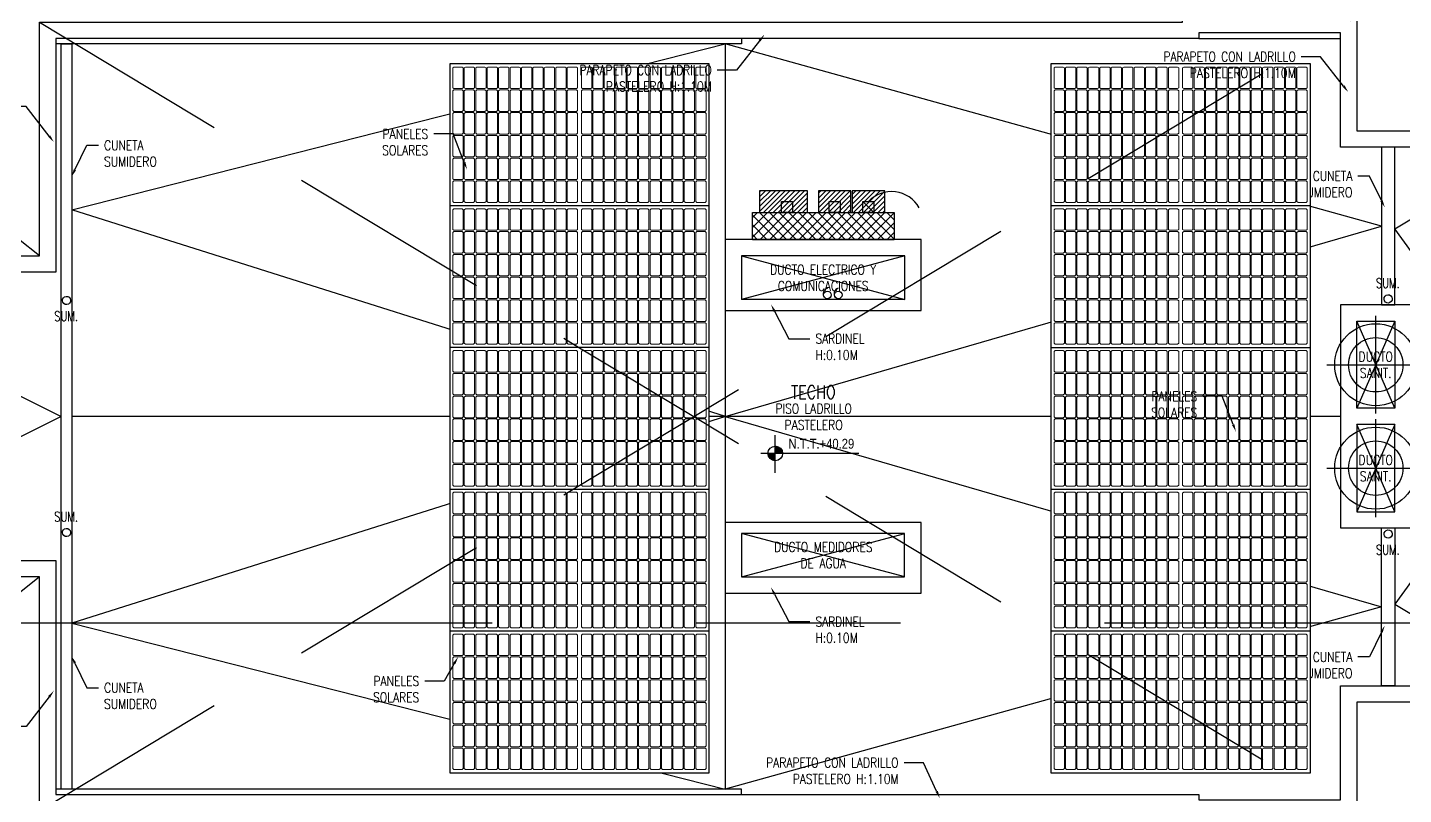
# Model space of a CAD drawing. Header units: millimetres. Extents: x -3 to 53, y -269 to 39.
# Drawn here: x 33.14 to 45.78, y -260.97 to -253.92 of the extents above; entities that cross this region are included whole.
import ezdxf
from ezdxf import colors
from ezdxf.entities.mleader import LeaderData, LeaderLine
from ezdxf.enums import TextEntityAlignment as Align
from ezdxf.math import Vec2, Vec3

# ---------------------------------------------------------------- set-up
doc = ezdxf.new("R2010")
doc.units = ezdxf.units.MM
doc.header["$LTSCALE"] = 15
doc.set_wipeout_variables(frame=1)
doc.linetypes.add('CENTER', pattern=[2, 1.25, -0.25, 0.25, -0.25])
doc.linetypes.add('HIDDEN2', pattern=[0.1875, 0.125, -0.0625])
doc.layers.get('0').update_dxf_attribs({"color": 250})
doc.layers.add('A-01', color=250, linetype='Continuous', lineweight=0)
for name, color, linetype in [('A-CORTE', 250, 'CENTER'), ('A-HATCH', 250, 'Continuous'), ('A-LINEAS', 250, 'Continuous'), ('A-MURO BAJO', 251, 'Continuous'), ('A-NIVELES-NPT', 252, 'Continuous'), ('A-PROYECCIONES', 250, 'HIDDEN2'), ('A-TEXTO-ACABADO PISO', 250, 'Continuous'), ('A-TEXTO-AMBIENTE', 252, 'Continuous'), ('A-TEXTO-INDICACIONES', 250, 'Continuous'), ('A_30_DispositivosElect', 250, 'Continuous'), ('A_30_TableroElect', 250, 'Continuous'), ('L3 Equipos y Ductos', 160, 'Continuous'), ('L5 Linea mediana segmentada', 191, 'HIDDEN2'), ('L7 Linea fina segmentada', 141, 'HIDDEN2')]:
    doc.layers.add(name, color=color, linetype=linetype)
doc.styles.add('R80', font='ARIALN.TTF', dxfattribs={"height": 2.03})
doc.styles.add('ROMANS', font='romans.shx', dxfattribs={"width": 0.8})
doc.styles.add('TXT_COTAS', font='romans.shx', dxfattribs={"width": 0.8})

# ---------------------------------------------------------------- blocks, each defined once
blk = doc.blocks.new('EEO-01')
at = {"layer": 'L3 Equipos y Ductos'}
blk.add_circle((0, 0), 0.377, dxfattribs=at)
at = {"layer": 'L5 Linea mediana segmentada'}
blk.add_circle((0, 0), 0.25, dxfattribs=at)
at = {"layer": 'L7 Linea fina segmentada'}
for points in [[(0, -0.449), (0, 0.449)], [(-0.449, 0), (0.449, 0)]]:
    blk.add_lwpolyline(points, dxfattribs=at)
blk = doc.blocks.new('A$C018647f4')
at = {"layer": 'L7 Linea fina segmentada'}
for p in [(12.225, -3.15), (12.225, -4.1)]:
    blk.add_blockref('EEO-01', p, dxfattribs=at)
blk = doc.blocks.new('*U101')
at = {"color": 8}
blk.add_ellipse((0, 0), major_axis=(0.0118, 0.036), ratio=1, start_param=5.813820330443059, end_param=12.09700563762265, dxfattribs=at)
at = {"layer": 'A-TEXTO-INDICACIONES', "color": 2, "style": 'ROMANS', "width": 0.75}
blk.add_text('SUM.', height=0.09, dxfattribs=at).set_placement((-0.113, 0.1))
blk = doc.blocks.new('*U102')
at = {"color": 8}
blk.add_ellipse((0, 0), major_axis=(0.0118, 0.036), ratio=1, start_param=5.813820330443059, end_param=12.09700563762265, dxfattribs=at)
at = {"layer": 'A-TEXTO-INDICACIONES', "color": 2, "style": 'ROMANS', "width": 0.75}
blk.add_text('SUM.', height=0.09, dxfattribs=at).set_placement((-0.113, -0.19))
blk = doc.blocks.new('A$C9eb9c900')
blk.add_wipeout([(0, 0), (0, 2.384), (1.303, 2.384), (1.303, 0)])
at = {"layer": 'A-01'}
for points in [[(0.038, 2.355), (0.219, 2.355), (0.227, 2.345), (0.227, 2.27), (0.219, 2.26), (0.038, 2.26), (0.029, 2.27), (0.029, 2.345)], [(0.428, 2.355), (0.247, 2.355), (0.239, 2.345), (0.239, 2.27), (0.247, 2.26), (0.428, 2.26), (0.437, 2.27), (0.437, 2.345)], [(0.637, 2.355), (0.457, 2.355), (0.448, 2.345), (0.448, 2.27), (0.457, 2.26), (0.637, 2.26), (0.646, 2.27), (0.646, 2.345)], [(0.666, 2.355), (0.846, 2.355), (0.855, 2.345), (0.855, 2.27), (0.846, 2.26), (0.666, 2.26), (0.657, 2.27), (0.657, 2.345)], [(0.875, 2.355), (1.056, 2.355), (1.064, 2.345), (1.064, 2.27), (1.056, 2.26), (0.875, 2.26), (0.866, 2.27), (0.866, 2.345)], [(1.265, 2.355), (1.084, 2.355), (1.076, 2.345), (1.076, 2.27), (1.084, 2.26), (1.265, 2.26), (1.274, 2.27), (1.274, 2.345)], [(0.038, 2.25), (0.219, 2.25), (0.227, 2.24), (0.227, 2.165), (0.219, 2.155), (0.038, 2.155), (0.029, 2.165), (0.029, 2.24)], [(0.428, 2.25), (0.247, 2.25), (0.239, 2.24), (0.239, 2.165), (0.247, 2.155), (0.428, 2.155), (0.437, 2.165), (0.437, 2.24)], [(0.637, 2.25), (0.457, 2.25), (0.448, 2.24), (0.448, 2.165), (0.457, 2.155), (0.637, 2.155), (0.646, 2.165), (0.646, 2.24)], [(0.666, 2.25), (0.846, 2.25), (0.855, 2.24), (0.855, 2.165), (0.846, 2.155), (0.666, 2.155), (0.657, 2.165), (0.657, 2.24)], [(0.875, 2.25), (1.056, 2.25), (1.064, 2.24), (1.064, 2.165), (1.056, 2.155), (0.875, 2.155), (0.866, 2.165), (0.866, 2.24)], [(1.265, 2.25), (1.084, 2.25), (1.076, 2.24), (1.076, 2.165), (1.084, 2.155), (1.265, 2.155), (1.274, 2.165), (1.274, 2.24)], [(0.038, 2.145), (0.219, 2.145), (0.227, 2.135), (0.227, 2.06), (0.219, 2.05), (0.038, 2.05), (0.029, 2.06), (0.029, 2.135)], [(0.038, 2.04), (0.219, 2.04), (0.227, 2.03), (0.227, 1.955), (0.219, 1.945), (0.038, 1.945), (0.029, 1.955), (0.029, 2.03)], [(0.428, 2.145), (0.247, 2.145), (0.239, 2.135), (0.239, 2.06), (0.247, 2.05), (0.428, 2.05), (0.437, 2.06), (0.437, 2.135)], [(0.428, 2.04), (0.247, 2.04), (0.239, 2.03), (0.239, 1.955), (0.247, 1.945), (0.428, 1.945), (0.437, 1.955), (0.437, 2.03)], [(0.637, 2.145), (0.457, 2.145), (0.448, 2.135), (0.448, 2.06), (0.457, 2.05), (0.637, 2.05), (0.646, 2.06), (0.646, 2.135)], [(0.637, 2.04), (0.457, 2.04), (0.448, 2.03), (0.448, 1.955), (0.457, 1.945), (0.637, 1.945), (0.646, 1.955), (0.646, 2.03)], [(0.666, 2.145), (0.846, 2.145), (0.855, 2.135), (0.855, 2.06), (0.846, 2.05), (0.666, 2.05), (0.657, 2.06), (0.657, 2.135)], [(0.666, 2.04), (0.846, 2.04), (0.855, 2.03), (0.855, 1.955), (0.846, 1.945), (0.666, 1.945), (0.657, 1.955), (0.657, 2.03)], [(0.875, 2.145), (1.056, 2.145), (1.064, 2.135), (1.064, 2.06), (1.056, 2.05), (0.875, 2.05), (0.866, 2.06), (0.866, 2.135)], [(0.875, 2.04), (1.056, 2.04), (1.064, 2.03), (1.064, 1.955), (1.056, 1.945), (0.875, 1.945), (0.866, 1.955), (0.866, 2.03)], [(1.265, 2.145), (1.084, 2.145), (1.076, 2.135), (1.076, 2.06), (1.084, 2.05), (1.265, 2.05), (1.274, 2.06), (1.274, 2.135)], [(1.265, 2.04), (1.084, 2.04), (1.076, 2.03), (1.076, 1.955), (1.084, 1.945), (1.265, 1.945), (1.274, 1.955), (1.274, 2.03)], [(0.038, 1.935), (0.219, 1.935), (0.227, 1.925), (0.227, 1.85), (0.219, 1.84), (0.038, 1.84), (0.029, 1.85), (0.029, 1.925)], [(0.428, 1.935), (0.247, 1.935), (0.239, 1.925), (0.239, 1.85), (0.247, 1.84), (0.428, 1.84), (0.437, 1.85), (0.437, 1.925)], [(0.637, 1.935), (0.457, 1.935), (0.448, 1.925), (0.448, 1.85), (0.457, 1.84), (0.637, 1.84), (0.646, 1.85), (0.646, 1.925)], [(0.666, 1.935), (0.846, 1.935), (0.855, 1.925), (0.855, 1.85), (0.846, 1.84), (0.666, 1.84), (0.657, 1.85), (0.657, 1.925)], [(0.875, 1.935), (1.056, 1.935), (1.064, 1.925), (1.064, 1.85), (1.056, 1.84), (0.875, 1.84), (0.866, 1.85), (0.866, 1.925)], [(1.265, 1.935), (1.084, 1.935), (1.076, 1.925), (1.076, 1.85), (1.084, 1.84), (1.265, 1.84), (1.274, 1.85), (1.274, 1.925)], [(0.038, 1.83), (0.219, 1.83), (0.227, 1.82), (0.227, 1.745), (0.219, 1.735), (0.038, 1.735), (0.029, 1.745), (0.029, 1.82)], [(0.428, 1.83), (0.247, 1.83), (0.239, 1.82), (0.239, 1.745), (0.247, 1.735), (0.428, 1.735), (0.437, 1.745), (0.437, 1.82)], [(0.637, 1.83), (0.457, 1.83), (0.448, 1.82), (0.448, 1.745), (0.457, 1.735), (0.637, 1.735), (0.646, 1.745), (0.646, 1.82)], [(0.666, 1.83), (0.846, 1.83), (0.855, 1.82), (0.855, 1.745), (0.846, 1.735), (0.666, 1.735), (0.657, 1.745), (0.657, 1.82)], [(0.875, 1.83), (1.056, 1.83), (1.064, 1.82), (1.064, 1.745), (1.056, 1.735), (0.875, 1.735), (0.866, 1.745), (0.866, 1.82)], [(1.265, 1.83), (1.084, 1.83), (1.076, 1.82), (1.076, 1.745), (1.084, 1.735), (1.265, 1.735), (1.274, 1.745), (1.274, 1.82)], [(0.038, 1.725), (0.219, 1.725), (0.227, 1.715), (0.227, 1.64), (0.219, 1.63), (0.038, 1.63), (0.029, 1.64), (0.029, 1.715)], [(0.428, 1.725), (0.247, 1.725), (0.239, 1.715), (0.239, 1.64), (0.247, 1.63), (0.428, 1.63), (0.437, 1.64), (0.437, 1.715)], [(0.637, 1.725), (0.457, 1.725), (0.448, 1.715), (0.448, 1.64), (0.457, 1.63), (0.637, 1.63), (0.646, 1.64), (0.646, 1.715)], [(0.666, 1.725), (0.846, 1.725), (0.855, 1.715), (0.855, 1.64), (0.846, 1.63), (0.666, 1.63), (0.657, 1.64), (0.657, 1.715)], [(0.875, 1.725), (1.056, 1.725), (1.064, 1.715), (1.064, 1.64), (1.056, 1.63), (0.875, 1.63), (0.866, 1.64), (0.866, 1.715)], [(1.265, 1.725), (1.084, 1.725), (1.076, 1.715), (1.076, 1.64), (1.084, 1.63), (1.265, 1.63), (1.274, 1.64), (1.274, 1.715)], [(0.038, 1.62), (0.219, 1.62), (0.227, 1.61), (0.227, 1.535), (0.219, 1.525), (0.038, 1.525), (0.029, 1.535), (0.029, 1.61)], [(0.428, 1.62), (0.247, 1.62), (0.239, 1.61), (0.239, 1.535), (0.247, 1.525), (0.428, 1.525), (0.437, 1.535), (0.437, 1.61)], [(0.637, 1.62), (0.457, 1.62), (0.448, 1.61), (0.448, 1.535), (0.457, 1.525), (0.637, 1.525), (0.646, 1.535), (0.646, 1.61)], [(0.666, 1.62), (0.846, 1.62), (0.855, 1.61), (0.855, 1.535), (0.846, 1.525), (0.666, 1.525), (0.657, 1.535), (0.657, 1.61)], [(0.875, 1.62), (1.056, 1.62), (1.064, 1.61), (1.064, 1.535), (1.056, 1.525), (0.875, 1.525), (0.866, 1.535), (0.866, 1.61)], [(1.265, 1.62), (1.084, 1.62), (1.076, 1.61), (1.076, 1.535), (1.084, 1.525), (1.265, 1.525), (1.274, 1.535), (1.274, 1.61)], [(0.038, 1.515), (0.219, 1.515), (0.227, 1.505), (0.227, 1.43), (0.219, 1.42), (0.038, 1.42), (0.029, 1.43), (0.029, 1.505)], [(0.038, 1.41), (0.219, 1.41), (0.227, 1.4), (0.227, 1.325), (0.219, 1.315), (0.038, 1.315), (0.029, 1.325), (0.029, 1.4)], [(0.428, 1.515), (0.247, 1.515), (0.239, 1.505), (0.239, 1.43), (0.247, 1.42), (0.428, 1.42), (0.437, 1.43), (0.437, 1.505)], [(0.428, 1.41), (0.247, 1.41), (0.239, 1.4), (0.239, 1.325), (0.247, 1.315), (0.428, 1.315), (0.437, 1.325), (0.437, 1.4)], [(0.637, 1.515), (0.457, 1.515), (0.448, 1.505), (0.448, 1.43), (0.457, 1.42), (0.637, 1.42), (0.646, 1.43), (0.646, 1.505)], [(0.637, 1.41), (0.457, 1.41), (0.448, 1.4), (0.448, 1.325), (0.457, 1.315), (0.637, 1.315), (0.646, 1.325), (0.646, 1.4)], [(0.666, 1.515), (0.846, 1.515), (0.855, 1.505), (0.855, 1.43), (0.846, 1.42), (0.666, 1.42), (0.657, 1.43), (0.657, 1.505)], [(0.666, 1.41), (0.846, 1.41), (0.855, 1.4), (0.855, 1.325), (0.846, 1.315), (0.666, 1.315), (0.657, 1.325), (0.657, 1.4)], [(0.875, 1.515), (1.056, 1.515), (1.064, 1.505), (1.064, 1.43), (1.056, 1.42), (0.875, 1.42), (0.866, 1.43), (0.866, 1.505)], [(0.875, 1.41), (1.056, 1.41), (1.064, 1.4), (1.064, 1.325), (1.056, 1.315), (0.875, 1.315), (0.866, 1.325), (0.866, 1.4)], [(1.265, 1.515), (1.084, 1.515), (1.076, 1.505), (1.076, 1.43), (1.084, 1.42), (1.265, 1.42), (1.274, 1.43), (1.274, 1.505)], [(1.265, 1.41), (1.084, 1.41), (1.076, 1.4), (1.076, 1.325), (1.084, 1.315), (1.265, 1.315), (1.274, 1.325), (1.274, 1.4)], [(0.038, 1.305), (0.219, 1.305), (0.227, 1.295), (0.227, 1.22), (0.219, 1.21), (0.038, 1.21), (0.029, 1.22), (0.029, 1.295)], [(0.428, 1.305), (0.247, 1.305), (0.239, 1.295), (0.239, 1.22), (0.247, 1.21), (0.428, 1.21), (0.437, 1.22), (0.437, 1.295)], [(0.637, 1.305), (0.457, 1.305), (0.448, 1.295), (0.448, 1.22), (0.457, 1.21), (0.637, 1.21), (0.646, 1.22), (0.646, 1.295)], [(0.666, 1.305), (0.846, 1.305), (0.855, 1.295), (0.855, 1.22), (0.846, 1.21), (0.666, 1.21), (0.657, 1.22), (0.657, 1.295)], [(0.875, 1.305), (1.056, 1.305), (1.064, 1.295), (1.064, 1.22), (1.056, 1.21), (0.875, 1.21), (0.866, 1.22), (0.866, 1.295)], [(1.265, 1.305), (1.084, 1.305), (1.076, 1.295), (1.076, 1.22), (1.084, 1.21), (1.265, 1.21), (1.274, 1.22), (1.274, 1.295)], [(0.038, 1.079), (0.219, 1.079), (0.227, 1.089), (0.227, 1.164), (0.219, 1.174), (0.038, 1.174), (0.029, 1.164), (0.029, 1.089)], [(0.428, 1.079), (0.247, 1.079), (0.239, 1.089), (0.239, 1.164), (0.247, 1.174), (0.428, 1.174), (0.437, 1.164), (0.437, 1.089)], [(0.637, 1.079), (0.457, 1.079), (0.448, 1.089), (0.448, 1.164), (0.457, 1.174), (0.637, 1.174), (0.646, 1.164), (0.646, 1.089)], [(0.666, 1.079), (0.846, 1.079), (0.855, 1.089), (0.855, 1.164), (0.846, 1.174), (0.666, 1.174), (0.657, 1.164), (0.657, 1.089)], [(0.875, 1.079), (1.056, 1.079), (1.064, 1.089), (1.064, 1.164), (1.056, 1.174), (0.875, 1.174), (0.866, 1.164), (0.866, 1.089)], [(1.265, 1.079), (1.084, 1.079), (1.076, 1.089), (1.076, 1.164), (1.084, 1.174), (1.265, 1.174), (1.274, 1.164), (1.274, 1.089)], [(0.038, 0.974), (0.219, 0.974), (0.227, 0.984), (0.227, 1.059), (0.219, 1.069), (0.038, 1.069), (0.029, 1.059), (0.029, 0.984)], [(0.428, 0.974), (0.247, 0.974), (0.239, 0.984), (0.239, 1.059), (0.247, 1.069), (0.428, 1.069), (0.437, 1.059), (0.437, 0.984)], [(0.637, 0.974), (0.457, 0.974), (0.448, 0.984), (0.448, 1.059), (0.457, 1.069), (0.637, 1.069), (0.646, 1.059), (0.646, 0.984)], [(0.666, 0.974), (0.846, 0.974), (0.855, 0.984), (0.855, 1.059), (0.846, 1.069), (0.666, 1.069), (0.657, 1.059), (0.657, 0.984)], [(0.875, 0.974), (1.056, 0.974), (1.064, 0.984), (1.064, 1.059), (1.056, 1.069), (0.875, 1.069), (0.866, 1.059), (0.866, 0.984)], [(1.265, 0.974), (1.084, 0.974), (1.076, 0.984), (1.076, 1.059), (1.084, 1.069), (1.265, 1.069), (1.274, 1.059), (1.274, 0.984)], [(0.038, 0.869), (0.219, 0.869), (0.227, 0.879), (0.227, 0.954), (0.219, 0.964), (0.038, 0.964), (0.029, 0.954), (0.029, 0.879)], [(0.428, 0.869), (0.247, 0.869), (0.239, 0.879), (0.239, 0.954), (0.247, 0.964), (0.428, 0.964), (0.437, 0.954), (0.437, 0.879)], [(0.637, 0.869), (0.457, 0.869), (0.448, 0.879), (0.448, 0.954), (0.457, 0.964), (0.637, 0.964), (0.646, 0.954), (0.646, 0.879)], [(0.666, 0.869), (0.846, 0.869), (0.855, 0.879), (0.855, 0.954), (0.846, 0.964), (0.666, 0.964), (0.657, 0.954), (0.657, 0.879)], [(0.875, 0.869), (1.056, 0.869), (1.064, 0.879), (1.064, 0.954), (1.056, 0.964), (0.875, 0.964), (0.866, 0.954), (0.866, 0.879)], [(1.265, 0.869), (1.084, 0.869), (1.076, 0.879), (1.076, 0.954), (1.084, 0.964), (1.265, 0.964), (1.274, 0.954), (1.274, 0.879)], [(0.038, 0.764), (0.219, 0.764), (0.227, 0.774), (0.227, 0.849), (0.219, 0.859), (0.038, 0.859), (0.029, 0.849), (0.029, 0.774)], [(0.428, 0.764), (0.247, 0.764), (0.239, 0.774), (0.239, 0.849), (0.247, 0.859), (0.428, 0.859), (0.437, 0.849), (0.437, 0.774)], [(0.637, 0.764), (0.457, 0.764), (0.448, 0.774), (0.448, 0.849), (0.457, 0.859), (0.637, 0.859), (0.646, 0.849), (0.646, 0.774)], [(0.666, 0.764), (0.846, 0.764), (0.855, 0.774), (0.855, 0.849), (0.846, 0.859), (0.666, 0.859), (0.657, 0.849), (0.657, 0.774)], [(0.875, 0.764), (1.056, 0.764), (1.064, 0.774), (1.064, 0.849), (1.056, 0.859), (0.875, 0.859), (0.866, 0.849), (0.866, 0.774)], [(1.265, 0.764), (1.084, 0.764), (1.076, 0.774), (1.076, 0.849), (1.084, 0.859), (1.265, 0.859), (1.274, 0.849), (1.274, 0.774)], [(0.038, 0.659), (0.219, 0.659), (0.227, 0.669), (0.227, 0.744), (0.219, 0.754), (0.038, 0.754), (0.029, 0.744), (0.029, 0.669)], [(0.038, 0.554), (0.219, 0.554), (0.227, 0.564), (0.227, 0.639), (0.219, 0.649), (0.038, 0.649), (0.029, 0.639), (0.029, 0.564)], [(0.428, 0.659), (0.247, 0.659), (0.239, 0.669), (0.239, 0.744), (0.247, 0.754), (0.428, 0.754), (0.437, 0.744), (0.437, 0.669)], [(0.428, 0.554), (0.247, 0.554), (0.239, 0.564), (0.239, 0.639), (0.247, 0.649), (0.428, 0.649), (0.437, 0.639), (0.437, 0.564)], [(0.637, 0.659), (0.457, 0.659), (0.448, 0.669), (0.448, 0.744), (0.457, 0.754), (0.637, 0.754), (0.646, 0.744), (0.646, 0.669)], [(0.637, 0.554), (0.457, 0.554), (0.448, 0.564), (0.448, 0.639), (0.457, 0.649), (0.637, 0.649), (0.646, 0.639), (0.646, 0.564)], [(0.666, 0.659), (0.846, 0.659), (0.855, 0.669), (0.855, 0.744), (0.846, 0.754), (0.666, 0.754), (0.657, 0.744), (0.657, 0.669)], [(0.666, 0.554), (0.846, 0.554), (0.855, 0.564), (0.855, 0.639), (0.846, 0.649), (0.666, 0.649), (0.657, 0.639), (0.657, 0.564)], [(0.875, 0.659), (1.056, 0.659), (1.064, 0.669), (1.064, 0.744), (1.056, 0.754), (0.875, 0.754), (0.866, 0.744), (0.866, 0.669)], [(0.875, 0.554), (1.056, 0.554), (1.064, 0.564), (1.064, 0.639), (1.056, 0.649), (0.875, 0.649), (0.866, 0.639), (0.866, 0.564)], [(1.265, 0.659), (1.084, 0.659), (1.076, 0.669), (1.076, 0.744), (1.084, 0.754), (1.265, 0.754), (1.274, 0.744), (1.274, 0.669)], [(1.265, 0.554), (1.084, 0.554), (1.076, 0.564), (1.076, 0.639), (1.084, 0.649), (1.265, 0.649), (1.274, 0.639), (1.274, 0.564)], [(0.038, 0.449), (0.219, 0.449), (0.227, 0.459), (0.227, 0.534), (0.219, 0.544), (0.038, 0.544), (0.029, 0.534), (0.029, 0.459)], [(0.428, 0.449), (0.247, 0.449), (0.239, 0.459), (0.239, 0.534), (0.247, 0.544), (0.428, 0.544), (0.437, 0.534), (0.437, 0.459)], [(0.637, 0.449), (0.457, 0.449), (0.448, 0.459), (0.448, 0.534), (0.457, 0.544), (0.637, 0.544), (0.646, 0.534), (0.646, 0.459)], [(0.666, 0.449), (0.846, 0.449), (0.855, 0.459), (0.855, 0.534), (0.846, 0.544), (0.666, 0.544), (0.657, 0.534), (0.657, 0.459)], [(0.875, 0.449), (1.056, 0.449), (1.064, 0.459), (1.064, 0.534), (1.056, 0.544), (0.875, 0.544), (0.866, 0.534), (0.866, 0.459)], [(1.265, 0.449), (1.084, 0.449), (1.076, 0.459), (1.076, 0.534), (1.084, 0.544), (1.265, 0.544), (1.274, 0.534), (1.274, 0.459)], [(0.038, 0.344), (0.219, 0.344), (0.227, 0.354), (0.227, 0.429), (0.219, 0.439), (0.038, 0.439), (0.029, 0.429), (0.029, 0.354)], [(0.428, 0.344), (0.247, 0.344), (0.239, 0.354), (0.239, 0.429), (0.247, 0.439), (0.428, 0.439), (0.437, 0.429), (0.437, 0.354)], [(0.637, 0.344), (0.457, 0.344), (0.448, 0.354), (0.448, 0.429), (0.457, 0.439), (0.637, 0.439), (0.646, 0.429), (0.646, 0.354)], [(0.666, 0.344), (0.846, 0.344), (0.855, 0.354), (0.855, 0.429), (0.846, 0.439), (0.666, 0.439), (0.657, 0.429), (0.657, 0.354)], [(0.875, 0.344), (1.056, 0.344), (1.064, 0.354), (1.064, 0.429), (1.056, 0.439), (0.875, 0.439), (0.866, 0.429), (0.866, 0.354)], [(1.265, 0.344), (1.084, 0.344), (1.076, 0.354), (1.076, 0.429), (1.084, 0.439), (1.265, 0.439), (1.274, 0.429), (1.274, 0.354)], [(0.038, 0.239), (0.219, 0.239), (0.227, 0.249), (0.227, 0.324), (0.219, 0.334), (0.038, 0.334), (0.029, 0.324), (0.029, 0.249)], [(0.428, 0.239), (0.247, 0.239), (0.239, 0.249), (0.239, 0.324), (0.247, 0.334), (0.428, 0.334), (0.437, 0.324), (0.437, 0.249)], [(0.637, 0.239), (0.457, 0.239), (0.448, 0.249), (0.448, 0.324), (0.457, 0.334), (0.637, 0.334), (0.646, 0.324), (0.646, 0.249)], [(0.666, 0.239), (0.846, 0.239), (0.855, 0.249), (0.855, 0.324), (0.846, 0.334), (0.666, 0.334), (0.657, 0.324), (0.657, 0.249)], [(0.875, 0.239), (1.056, 0.239), (1.064, 0.249), (1.064, 0.324), (1.056, 0.334), (0.875, 0.334), (0.866, 0.324), (0.866, 0.249)], [(1.265, 0.239), (1.084, 0.239), (1.076, 0.249), (1.076, 0.324), (1.084, 0.334), (1.265, 0.334), (1.274, 0.324), (1.274, 0.249)], [(0.038, 0.134), (0.219, 0.134), (0.227, 0.144), (0.227, 0.219), (0.219, 0.229), (0.038, 0.229), (0.029, 0.219), (0.029, 0.144)], [(0.428, 0.134), (0.247, 0.134), (0.239, 0.144), (0.239, 0.219), (0.247, 0.229), (0.428, 0.229), (0.437, 0.219), (0.437, 0.144)], [(0.637, 0.134), (0.457, 0.134), (0.448, 0.144), (0.448, 0.219), (0.457, 0.229), (0.637, 0.229), (0.646, 0.219), (0.646, 0.144)], [(0.666, 0.134), (0.846, 0.134), (0.855, 0.144), (0.855, 0.219), (0.846, 0.229), (0.666, 0.229), (0.657, 0.219), (0.657, 0.144)], [(0.875, 0.134), (1.056, 0.134), (1.064, 0.144), (1.064, 0.219), (1.056, 0.229), (0.875, 0.229), (0.866, 0.219), (0.866, 0.144)], [(1.265, 0.134), (1.084, 0.134), (1.076, 0.144), (1.076, 0.219), (1.084, 0.229), (1.265, 0.229), (1.274, 0.219), (1.274, 0.144)], [(0.038, 0.029), (0.219, 0.029), (0.227, 0.039), (0.227, 0.114), (0.219, 0.124), (0.038, 0.124), (0.029, 0.114), (0.029, 0.039)], [(0.428, 0.029), (0.247, 0.029), (0.239, 0.039), (0.239, 0.114), (0.247, 0.124), (0.428, 0.124), (0.437, 0.114), (0.437, 0.039)], [(0.637, 0.029), (0.457, 0.029), (0.448, 0.039), (0.448, 0.114), (0.457, 0.124), (0.637, 0.124), (0.646, 0.114), (0.646, 0.039)], [(0.666, 0.029), (0.846, 0.029), (0.855, 0.039), (0.855, 0.114), (0.846, 0.124), (0.666, 0.124), (0.657, 0.114), (0.657, 0.039)], [(0.875, 0.029), (1.056, 0.029), (1.064, 0.039), (1.064, 0.114), (1.056, 0.124), (0.875, 0.124), (0.866, 0.114), (0.866, 0.039)], [(1.265, 0.029), (1.084, 0.029), (1.076, 0.039), (1.076, 0.114), (1.084, 0.124), (1.265, 0.124), (1.274, 0.114), (1.274, 0.039)]]:
    blk.add_lwpolyline(points, close=True, dxfattribs=at)
at = {"layer": 'A_30_TableroElect'}
blk.add_lwpolyline([(1.303, 2.384), (0, 2.384), (0, 0), (1.303, 0)], close=True, dxfattribs=at)
blk = doc.blocks.new('PS_TG')
at = {"layer": 'A-01'}
h = blk.add_hatch(dxfattribs=at)
h.set_pattern_fill('ANSI31', color=256, scale=0.01, angle=180.0704)
h.set_pattern_definition([(225.0704464, (1011.815387, 926.929737), (0.0224782269, -0.0224230198), [])])
h.paths.add_polyline_path([(-8.395, -5.05), (-8.395, -4.85), (-8.835, -4.85), (-8.835, -5.05)])
h = blk.add_hatch(dxfattribs=at)
h.set_pattern_fill('ANSI31', color=256, scale=0.01, angle=180.0704)
h.set_pattern_definition([(225.0704464, (1010.339953, 926.919387), (0.0224782269, -0.0224230198), [])])
h.paths.add_polyline_path([(-7.995, -5.05), (-7.995, -4.85), (-8.295, -4.85), (-8.295, -5.05)])
h = blk.add_hatch(dxfattribs=at)
h.set_pattern_fill('ANSI31', color=256, scale=0.01, angle=180.0704)
h.set_pattern_definition([(225.0704464, (1009.853217, 926.919387), (0.0224782269, -0.0224230198), [])])
h.paths.add_polyline_path([(-7.685, -5.05), (-7.685, -4.85), (-7.985, -4.85), (-7.985, -5.05)])
h = blk.add_hatch(dxfattribs=at)
h.set_pattern_fill('ANSI37', color=256, scale=0.02, angle=180)
h.set_pattern_definition([(225, (2843.26787, 2054.6976), (0.0449012806, -0.0449012807), []), (315, (2843.26787, 2054.6976), (0.0449012807, 0.0449012806), [])])
h.paths.add_polyline_path([(-7.6, -5.05), (-7.6, -5.3), (-8.9, -5.3), (-8.9, -5.05)])
at = {"layer": 'A_30_DispositivosElect', "color": 6, "linetype": 'Continuous'}
for centre in [(-8.212, -5.808), (-8.112, -5.808)]:
    blk.add_circle(centre, 0.035, dxfattribs=at)
at = {"layer": 'A_30_DispositivosElect', "color": 6}
for centre, radius, start, end in [((-7.623, -5.148), 0.29, 29.138, 136.9075), ((-8.199, -5.797), 0.0519, 104.5313, 217.8592), ((-8.099, -5.797), 0.0519, 104.5313, 217.8592)]:
    blk.add_arc(centre, radius, start, end, dxfattribs=at)
at = {"layer": 'A_30_TableroElect'}
blk.add_line((-7.785, -5.05), (-7.885, -4.95), dxfattribs=at)
for points in [[(-8.835, -4.85), (-8.835, -5.05), (-8.395, -5.05), (-8.395, -4.85)], [(-8.295, -4.85), (-8.295, -5.05), (-7.995, -5.05), (-7.995, -4.85)], [(-7.985, -4.85), (-7.985, -5.05), (-7.685, -5.05), (-7.685, -4.85)], [(-7.6, -5.05), (-7.6, -5.3), (-8.9, -5.3), (-8.9, -5.05)]]:
    blk.add_lwpolyline(points, close=True, dxfattribs=at)
for points in [[(-8.533, -5.05), (-8.633, -5.05), (-8.633, -4.95), (-8.533, -4.95), (-8.533, -5.05)], [(-8.195, -5.05), (-8.195, -4.95), (-8.095, -4.95), (-8.095, -5.05), (-8.195, -5.05)], [(-7.885, -5.05), (-7.885, -4.95), (-7.785, -4.95), (-7.785, -5.05), (-7.885, -5.05)]]:
    blk.add_lwpolyline(points, dxfattribs=at)
at = {"layer": 'A-01', "rotation": 270}
for p in [(-11.681, -4.987), (-11.681, -8.896), (-6.159, -8.896)]:
    blk.add_blockref('A$C9eb9c900', p, dxfattribs=at)
for p in [(-11.681, -3.684), (-11.681, -7.593), (-6.159, -7.593)]:
    blk.add_blockref('A$C9eb9c900', p, dxfattribs=at)
for p in [(-11.681, -6.29), (-6.159, -6.29)]:
    blk.add_blockref('A$C9eb9c900', p, dxfattribs=at)
blk.add_blockref('A$C9eb9c900', (-6.159, -4.987), dxfattribs=at)
blk.add_blockref('A$C9eb9c900', (-6.159, -3.684), dxfattribs=at)
blk = doc.blocks.new('TEXTO DUCTOS PT')
at = {"layer": 'A-TEXTO-INDICACIONES', "char_height": 0.09, "attachment_point": 5, "style": 'ROMANS'}
for s, insert, width in [('\\pxsm1,qc,t16;DUCTO ELECTRICO Y COMUNICACIONES', (39.1, -5.65), 1.07385), ('\\pxsm1,t16;DUCTO SANIT.', (44.175, -6.45), 0.4157), ('\\pxsm1,t16;DUCTO SANIT.', (44.175, -7.4), 0.4157), ('\\pxsm1,qc,t16;DUCTO MEDIDORES DE AGUA', (39.1, -8.2), 1.06458)]:
    blk.add_mtext(s, dxfattribs=dict(at, insert=insert, width=width))
blk = doc.blocks.new('Cortes-Elev.')
at = {"layer": 'A-CORTE', "linetype": 'CENTER', "ltscale": 0.5}
blk.add_lwpolyline([(-1.966, 27.228), (51.86, 27.228)], dxfattribs=at)
blk = doc.blocks.new('SIM NIVEL PLANTA')
at = {"linetype": 'Continuous'}
h = blk.add_hatch(dxfattribs=at)
h.set_pattern_fill('_USER', color=256, scale=0.089997, angle=45, style=0, pattern_type=0)
h.set_pattern_definition([(45, (31854.49523, 23864.84028), (-0.06363728001, 0.06363728001), [])])
h.paths.add_polyline_path([(-17.33, 0), (-15.98, 0, 0.409209), (-17.33, 1.33)])
h.paths.add_polyline_path([(-18.68, 0, 0.004279), (-18.68, -0.02, 0.414214), (-17.33, -1.37), (-17.33, 0)])
for p, q in [((-17.33, -3.58), (-17.33, 3.34)), ((-2, 0), (-20, 0))]:
    blk.add_line(p, q)
blk.add_circle((-17.33, -0.02), 1.35, dxfattribs=at)
at = {"style": 'R80'}
blk.add_attdef('N.P.T.+0.00', text='', height=1.8, dxfattribs=at).set_placement((-8.87, 1.77), align=Align.MIDDLE_CENTER)
blk = doc.blocks.new('TEXTO NOTAS T')
at = {"layer": 'A-TEXTO-INDICACIONES'}
ml = blk.add_multileader_mtext('Standard', dxfattribs=at)
ml.set_content('\\pxsm1;PARAPETO CON LADRILLO PASTELERO H:1.10M', color=256, style='TXT_COTAS')
ml.set_leader_properties(color=256)
ml.build(insert=Vec2(0, 0))
ml.multileader.update_dxf_attribs({"dogleg_length": 0.05, "arrow_head_size": 0.07})
ctx = ml.context
ctx.base_point, ctx.char_height, ctx.arrow_head_size, ctx.landing_gap_size, ctx.plane_origin = Vec3(36.664, -3.742), 0.09, 0.07, 0.05, Vec3(38.369, -3.92)
ctx.text_align_type = 2
notes = []
notes.append((ctx, [(0, (1, 1, 0), (38.304, -3.742), (-1, 0), 0.179, [(0, [(38.559, -3.416)], 0, [])])]))
ctx.mtext.insert, ctx.mtext.width, ctx.mtext.defined_height, ctx.mtext.alignment, ctx.mtext.flow_direction = Vec3(38.076, -3.697), 1.77393, 0.515, 3, 5
ml = blk.add_multileader_mtext('Standard', dxfattribs=at)
ml.set_content('\\pxsm1;PARAPETO CON LADRILLO PASTELERO H:1.10M', color=256, style='TXT_COTAS')
ml.set_leader_properties(color=256)
ml.build(insert=Vec2(0, 0))
ml.multileader.update_dxf_attribs({"dogleg_length": 0.05, "arrow_head_size": 0.07})
ctx = ml.context
ctx.base_point, ctx.char_height, ctx.arrow_head_size, ctx.landing_gap_size, ctx.plane_origin = Vec3(42.028, -3.618), 0.09, 0.07, 0.05, Vec3(43.733, -3.44)
ctx.text_align_type = 2
notes.append((ctx, [(0, (1, 1, 0), (43.668, -3.618), (-1, 0), 0.179, [(0, [(43.923, -3.944)], 0, [])])]))
ctx.mtext.insert, ctx.mtext.width, ctx.mtext.defined_height, ctx.mtext.alignment, ctx.mtext.flow_direction = Vec3(43.44, -3.573), 1.77393, 0.515, 3, 5
ml = blk.add_multileader_mtext('Standard', dxfattribs=at)
ml.set_content('\\pxsm1;PARAPETO CON LADRILLO PASTELERO H:1.10M', color=256, style='TXT_COTAS')
ml.set_leader_properties(color=256)
ml.build(insert=Vec2(0, 0))
ml.multileader.update_dxf_attribs({"dogleg_length": 0.05, "arrow_head_size": 0.07})
ctx = ml.context
ctx.base_point, ctx.char_height, ctx.arrow_head_size, ctx.landing_gap_size, ctx.plane_origin = Vec3(30.139, -4.077), 0.09, 0.07, 0.05, Vec3(31.843, -3.899)
ctx.text_align_type = 2
notes.append((ctx, [(0, (1, 1, 0), (31.779, -4.077), (-1, 0), 0.179, [(0, [(32.033, -4.403)], 0, [])])]))
ctx.mtext.insert, ctx.mtext.width, ctx.mtext.defined_height, ctx.mtext.alignment, ctx.mtext.flow_direction = Vec3(31.55, -4.032), 1.77393, 0.515, 3, 5
ml = blk.add_multileader_mtext('Standard', dxfattribs=at)
ml.set_content('PANELES SOLARES', color=256, style='TXT_COTAS')
ml.set_leader_properties(color=256)
ml.build(insert=Vec2(0, 0))
ml.multileader.update_dxf_attribs({"dogleg_length": 0.05, "arrow_head_size": 0.07})
ctx = ml.context
ctx.base_point, ctx.char_height, ctx.arrow_head_size, ctx.landing_gap_size, ctx.plane_origin = Vec3(34.973, -4.328), 0.09, 0.07, 0.05, Vec3(35.765, -4.151)
ctx.text_align_type = 2
notes.append((ctx, [(0, (1, 1, 0), (35.701, -4.328), (-1, 0), 0.179, [(0, [(35.828, -4.655)], 0, [])])]))
ctx.mtext.insert, ctx.mtext.width, ctx.mtext.defined_height, ctx.mtext.alignment, ctx.mtext.flow_direction = Vec3(35.472, -4.283), 0.75886, 0.515, 3, 5
ml = blk.add_multileader_mtext('Standard', dxfattribs=at)
ml.set_content('\\pxsm1;SARDINEL H:0.10M', color=256, style='TXT_COTAS')
ml.set_leader_properties(color=256)
ml.build(insert=Vec2(0, 0))
ml.multileader.update_dxf_attribs({"dogleg_length": 0.05, "arrow_head_size": 0.07})
ctx = ml.context
ctx.base_point, ctx.char_height, ctx.arrow_head_size, ctx.landing_gap_size, ctx.plane_origin = Vec3(38.978, -6.21), 0.09, 0.07, 0.05, Vec3(38.688, -6.357)
notes.append((ctx, [(0, (1, 1, 0), (38.784, -6.21), (1, 0), 0.194, [(0, [(38.62, -5.895)], 0, [])])]))
ctx.mtext.insert, ctx.mtext.width, ctx.mtext.defined_height, ctx.mtext.flow_direction = Vec3(39.028, -6.165), 0.68351, 0.515, 5
ml = blk.add_multileader_mtext('Standard', dxfattribs=at)
ml.set_content('PANELES SOLARES', color=256, style='TXT_COTAS')
ml.set_leader_properties(color=256)
ml.build(insert=Vec2(0, 0))
ml.multileader.update_dxf_attribs({"dogleg_length": 0.05, "arrow_head_size": 0.07})
ctx = ml.context
ctx.base_point, ctx.char_height, ctx.arrow_head_size, ctx.landing_gap_size, ctx.plane_origin = Vec3(42.036, -6.739), 0.09, 0.07, 0.05, Vec3(42.828, -6.561)
ctx.text_align_type = 2
notes.append((ctx, [(0, (1, 1, 0), (42.764, -6.739), (-1, 0), 0.179, [(0, [(42.891, -7.065)], 0, [])])]))
ctx.mtext.insert, ctx.mtext.width, ctx.mtext.defined_height, ctx.mtext.alignment, ctx.mtext.flow_direction = Vec3(42.535, -6.694), 0.75886, 0.515, 3, 5
ml = blk.add_multileader_mtext('Standard', dxfattribs=at)
ml.set_content('\\pxsm1;PARAPETO CON LADRILLO PASTELERO H:1.10M', color=256, style='TXT_COTAS')
ml.set_leader_properties(color=256)
ml.build(insert=Vec2(0, 0))
ml.multileader.update_dxf_attribs({"dogleg_length": 0.05, "arrow_head_size": 0.07})
ctx = ml.context
ctx.base_point, ctx.char_height, ctx.arrow_head_size, ctx.landing_gap_size, ctx.plane_origin = Vec3(44.491, -8.231), 0.09, 0.07, 0.05, Vec3(45.404, -8.053)
ctx.text_align_type = 2
notes.append((ctx, [(0, (1, 1, 0), (45.339, -8.231), (-1, 0), 0.179, [(0, [(45.594, -8.558)], 0, [])])]))
ctx.mtext.insert, ctx.mtext.width, ctx.mtext.defined_height, ctx.mtext.alignment, ctx.mtext.flow_direction = Vec3(45.11, -8.186), 0.71502, 0.515, 3, 5
ml = blk.add_multileader_mtext('Standard', dxfattribs=at)
ml.set_content('\\pxsm1;SARDINEL H:0.10M', color=256, style='TXT_COTAS')
ml.set_leader_properties(color=256)
ml.build(insert=Vec2(0, 0))
ml.multileader.update_dxf_attribs({"dogleg_length": 0.05, "arrow_head_size": 0.07})
ctx = ml.context
ctx.base_point, ctx.char_height, ctx.arrow_head_size, ctx.landing_gap_size, ctx.plane_origin = Vec3(38.978, -8.81), 0.09, 0.07, 0.05, Vec3(38.688, -8.957)
notes.append((ctx, [(0, (1, 1, 0), (38.784, -8.81), (1, 0), 0.194, [(0, [(38.62, -8.495)], 0, [])])]))
ctx.mtext.insert, ctx.mtext.width, ctx.mtext.defined_height, ctx.mtext.flow_direction = Vec3(39.028, -8.765), 0.68351, 0.515, 5
ml = blk.add_multileader_mtext('Standard', dxfattribs=at)
ml.set_content('PANELES SOLARES', color=256, style='TXT_COTAS')
ml.set_leader_properties(color=256)
ml.build(insert=Vec2(0, 0))
ml.multileader.update_dxf_attribs({"dogleg_length": 0.05, "arrow_head_size": 0.07})
ctx = ml.context
ctx.base_point, ctx.char_height, ctx.arrow_head_size, ctx.landing_gap_size, ctx.plane_origin = Vec3(34.89, -9.357), 0.09, 0.07, 0.05, Vec3(35.683, -9.179)
ctx.text_align_type = 2
notes.append((ctx, [(0, (1, 1, 0), (35.618, -9.357), (-1, 0), 0.179, [(0, [(35.746, -9.135)], 0, [])])]))
ctx.mtext.insert, ctx.mtext.width, ctx.mtext.defined_height, ctx.mtext.alignment, ctx.mtext.flow_direction = Vec3(35.389, -9.312), 0.75886, 0.515, 3, 5
ml = blk.add_multileader_mtext('Standard', dxfattribs=at)
ml.set_content('\\pxsm1;PARAPETO CON LADRILLO PASTELERO H:1.10M', color=256, style='TXT_COTAS')
ml.set_leader_properties(color=256)
ml.build(insert=Vec2(0, 0))
ml.multileader.update_dxf_attribs({"dogleg_length": 0.05, "arrow_head_size": 0.07})
ctx = ml.context
ctx.base_point, ctx.char_height, ctx.arrow_head_size, ctx.landing_gap_size, ctx.plane_origin = Vec3(30.139, -9.773), 0.09, 0.07, 0.05, Vec3(31.843, -9.951)
ctx.text_align_type = 2
notes.append((ctx, [(0, (1, 1, 0), (31.779, -9.773), (-1, 0), 0.179, [(0, [(32.033, -9.446)], 0, [])])]))
ctx.mtext.insert, ctx.mtext.width, ctx.mtext.defined_height, ctx.mtext.alignment, ctx.mtext.flow_direction = Vec3(31.55, -9.728), 1.77393, 0.515, 3, 5
ml = blk.add_multileader_mtext('Standard', dxfattribs=at)
ml.set_content('\\pxsm1;PARAPETO CON LADRILLO PASTELERO H:1.10M', color=256, style='TXT_COTAS')
ml.set_leader_properties(color=256)
ml.build(insert=Vec2(0, 0))
ml.multileader.update_dxf_attribs({"dogleg_length": 0.05, "arrow_head_size": 0.07})
ctx = ml.context
ctx.base_point, ctx.char_height, ctx.arrow_head_size, ctx.landing_gap_size, ctx.plane_origin = Vec3(38.381, -10.107), 0.09, 0.07, 0.05, Vec3(39.981, -9.929)
ctx.text_align_type = 2
notes.append((ctx, [(0, (1, 1, 0), (40.021, -10.107), (-1, 0), 0.179, [(0, [(40.171, -10.433)], 0, [])])]))
ctx.mtext.insert, ctx.mtext.width, ctx.mtext.defined_height, ctx.mtext.alignment, ctx.mtext.flow_direction = Vec3(39.792, -10.062), 1.77393, 0.515, 3, 5
for ctx, leaders in notes:
    for number, flags, end, landing, length, lines in leaders:
        leader = LeaderData()
        leader.index, (leader.has_last_leader_line, leader.has_dogleg_vector, leader.attachment_direction) = number, flags
        leader.last_leader_point, leader.dogleg_vector, leader.dogleg_length = Vec3(end), Vec3(landing), length
        for number, points, colour, breaks in lines:
            line = LeaderLine()
            line.index, line.vertices, line.color, line.breaks = number, Vec3.list(points), colors.encode_raw_color(colour), breaks
            leader.lines.append(line)
        ctx.leaders.append(leader)

msp = doc.modelspace()

# ---------------------------------------------------------------- linework, layer by layer
for p, q in [((33.5475, -255.5922), (39.55, -254.0671)), ((45.5775, -255.7422, 0), (39.55, -254.0666)), ((39.55, -254.0666), (39.55, -260.9166)), ((39.551, -257.4921), (33.5475, -255.5922)), ((39.55, -257.4923), (45.5775, -255.7422, 0)), ((39.551, -257.4921), (33.5475, -259.3922)), ((45.2, -257.4922), (33.5476, -257.4919)), ((39.55, -257.4921), (45.5775, -259.2422, 0)), ((45.5775, -259.2422, 0), (39.55, -260.9178)), ((33.5475, -259.3922), (39.55, -260.9172))]:
    msp.add_line(p, q)
msp.add_lwpolyline([(33.45, -254.0671), (33.5476, -254.0671), (33.5476, -260.9173), (33.45, -260.9173)], close=True)
at = {"elevation": 0}
for points in [[(45.5775, -256.4672), (45.7001, -256.4672), (45.7001, -255.0172), (45.5775, -255.0172)], [(45.5775, -258.5172), (45.7001, -258.5172), (45.7001, -259.9672), (45.5775, -259.9672)]]:
    msp.add_lwpolyline(points, close=True, dxfattribs=at)
for points in [[(46.95, -257.4922), (45.7001, -255.7674), (46.95, -255.0172)], [(30.9, -256.2172), (33.45, -257.4922), (30.9, -258.7672)], [(46.95, -257.4922), (45.7001, -259.217), (46.95, -259.9672)]]:
    msp.add_lwpolyline(points)
at = {"layer": 'A-LINEAS'}
for p, q in [((33.2499, -256.0172), (27, -251.0422)), ((43.9, -254.0171), (45.2, -254.0172)), ((45.7, -256.6171), (45.35, -257.4171)), ((45.7, -257.4171), (45.35, -256.6171)), ((45.7, -258.3672), (45.35, -257.5672)), ((45.7, -257.5672), (45.35, -258.3672)), ((33.2499, -258.9672, 0), (27, -263.9422))]:
    msp.add_line(p, q, dxfattribs=at)
for points in [[(39.7, -254.0178), (39.7, -254.0678), (33.3999, -254.0678)], [(39.7, -260.9666), (39.7, -260.9166), (33.3999, -260.9166)]]:
    msp.add_lwpolyline(points, dxfattribs=at)
at = {"layer": 'A-MURO BAJO'}
for p, q in [((45.35, -256.6171, 0), (45.7, -256.6171, 0)), ((45.7, -256.6171, 0), (45.7, -257.4171, 0)), ((45.7, -257.4171, 0), (45.35, -257.4171, 0)), ((45.7, -257.5672, 0), (45.35, -257.5672, 0)), ((45.35, -257.5672, 0), (45.35, -258.3672, 0)), ((45.7, -258.3672, 0), (45.7, -257.5672, 0)), ((45.35, -258.3672, 0), (45.7, -258.3672, 0))]:
    msp.add_line(p, q, dxfattribs=at)
msp.add_lwpolyline([(45.85, -256.4671), (45.2, -256.4671), (45.2, -258.5172), (45.85, -258.5172)], close=True, dxfattribs=at)
at = {"layer": 'A-MURO BAJO', "elevation": 0}
msp.add_lwpolyline([(45.35, -257.4171), (45.35, -256.6171)], dxfattribs=at)

# ---------------------------------------------------------------- block references
at = {"ltscale": 0.05}
for name, p in [('*U101', (45.6388, -256.4116)), ('*U102', (33.4988, -256.4258)), ('*U101', (33.4988, -258.5582)), ('*U102', (45.6388, -258.5728))]:
    msp.add_blockref(name, p, dxfattribs=at)

# ---------------------------------------------------------------- leaders
at = {"layer": 'A-TEXTO-INDICACIONES'}
ml = msp.add_multileader_mtext('Standard', dxfattribs=at)
ml.set_content('\\pxsm1,t16;CUNETA SUMIDERO', color=256, style='TXT_COTAS')
ml.set_leader_properties(color=256)
ml.build(insert=Vec2(0, 0))
ml.multileader.update_dxf_attribs({"dogleg_length": 0.05, "arrow_head_size": 0.07})
ctx = ml.context
ctx.base_point, ctx.char_height, ctx.arrow_head_size, ctx.landing_gap_size, ctx.plane_origin = Vec3(33.7934, -254.9996), 0.09, 0.07, 0.05, Vec3(33.3954, -255.3751)
notes = []
notes.append((ctx, [(0, (1, 1, 0), (33.6864, -254.9996), (1, 0), 0.107, [(0, [(33.5453, -255.2885)], 0, [])])]))
ctx.mtext.insert, ctx.mtext.width, ctx.mtext.defined_height, ctx.mtext.flow_direction = Vec3(33.8434, -254.9546), 0.583248, 0.8046, 5
ml = msp.add_multileader_mtext('Standard', dxfattribs=at)
ml.set_content('\\pxsm1,t16;CUNETA SUMIDERO', color=256, style='TXT_COTAS')
ml.set_leader_properties(color=256)
ml.build(insert=Vec2(0, 0))
ml.multileader.update_dxf_attribs({"dogleg_length": 0.05, "arrow_head_size": 0.07})
ctx = ml.context
ctx.base_point, ctx.char_height, ctx.arrow_head_size, ctx.landing_gap_size, ctx.plane_origin = Vec3(44.7424, -255.2823), 0.09, 0.07, 0.05, Vec3(45.7581, -255.6578)
ctx.text_align_type = 2
notes.append((ctx, [(0, (1, 1, 0), (45.4671, -255.2823), (-1, 0), 0.107, [(0, [(45.6082, -255.5711)], 0, [])])]))
ctx.mtext.insert, ctx.mtext.width, ctx.mtext.defined_height, ctx.mtext.alignment, ctx.mtext.flow_direction = Vec3(45.3102, -255.2373), 0.583248, 0.8046, 3, 5
ml = msp.add_multileader_mtext('Standard', dxfattribs=at)
ml.set_content('\\pxsm1,t16;CUNETA SUMIDERO', color=256, style='TXT_COTAS')
ml.set_leader_properties(color=256)
ml.build(insert=Vec2(0, 0))
ml.multileader.update_dxf_attribs({"dogleg_length": 0.05, "arrow_head_size": 0.07})
ctx = ml.context
ctx.base_point, ctx.char_height, ctx.arrow_head_size, ctx.landing_gap_size, ctx.plane_origin = Vec3(44.7424, -259.7021), 0.09, 0.07, 0.05, Vec3(45.7581, -259.3266)
ctx.text_align_type = 2
notes.append((ctx, [(0, (1, 1, 0), (45.4671, -259.7021), (-1, 0), 0.107, [(0, [(45.6082, -259.4132)], 0, [])])]))
ctx.mtext.insert, ctx.mtext.width, ctx.mtext.defined_height, ctx.mtext.alignment, ctx.mtext.flow_direction = Vec3(45.3102, -259.6571), 0.583248, 0.8046, 3, 5
ml = msp.add_multileader_mtext('Standard', dxfattribs=at)
ml.set_content('\\pxsm1,t16;CUNETA SUMIDERO', color=256, style='TXT_COTAS')
ml.set_leader_properties(color=256)
ml.build(insert=Vec2(0, 0))
ml.multileader.update_dxf_attribs({"dogleg_length": 0.05, "arrow_head_size": 0.07})
ctx = ml.context
ctx.base_point, ctx.char_height, ctx.arrow_head_size, ctx.landing_gap_size, ctx.plane_origin = Vec3(33.7934, -259.9848), 0.09, 0.07, 0.05, Vec3(33.3954, -259.6093)
notes.append((ctx, [(0, (1, 1, 0), (33.6864, -259.9848), (1, 0), 0.107, [(0, [(33.5453, -259.6959)], 0, [])])]))
ctx.mtext.insert, ctx.mtext.width, ctx.mtext.defined_height, ctx.mtext.flow_direction = Vec3(33.8434, -259.9398), 0.583248, 0.8046, 5
for ctx, leaders in notes:
    for number, flags, end, landing, length, lines in leaders:
        leader = LeaderData()
        leader.index, (leader.has_last_leader_line, leader.has_dogleg_vector, leader.attachment_direction) = number, flags
        leader.last_leader_point, leader.dogleg_vector, leader.dogleg_length = Vec3(end), Vec3(landing), length
        for number, points, colour, breaks in lines:
            line = LeaderLine()
            line.index, line.vertices, line.color, line.breaks = number, Vec3.list(points), colors.encode_raw_color(colour), breaks
            leader.lines.append(line)
        ctx.leaders.append(leader)

# ---------------------------------------------------------------- next in the draw order: block references
msp.add_blockref('PS_TG', (48.7, -250.5673))

# ---------------------------------------------------------------- next in the draw order: linework, layer by layer
at = {"layer": 'A-HATCH'}
for p, q in [((41.1999, -256.0172), (39.6999, -256.4172)), ((39.7, -256.0172), (41.1999, -256.4172)), ((41.1999, -258.9672), (39.6999, -258.5672)), ((39.7, -258.9672), (41.1999, -258.5672))]:
    msp.add_line(p, q, dxfattribs=at)
at = {"layer": 'A-MURO BAJO'}
msp.add_line((41.1999, -256.4172), (39.6999, -256.4172), dxfattribs=at)
for points in [[(30.85, -256.0172), (33.2499, -256.0172), (33.2499, -253.8672), (43.75, -253.8671), (43.75, -253.8172), (45.35, -253.8172), (45.35, -254.8672), (47.1, -254.8672), (47.1, -260.1172), (45.35, -260.1172), (45.35, -261.1672), (43.75, -261.1672), (43.75, -261.1173), (33.2499, -261.1173), (33.2499, -258.9672), (30.85, -258.9672)], [(30.9, -257.8922), (30.9, -258.8172), (33.3999, -258.8172), (33.3999, -260.9673), (43.9, -260.9673), (43.9, -261.0172), (45.2, -261.0172), (45.2, -259.9672), (46.95, -259.9672), (46.95, -255.0172), (45.2, -255.0172), (45.2, -253.9672), (43.9, -253.9672), (43.9, -254.0171), (33.3999, -254.0172), (33.3999, -256.1672), (30.9, -256.1672), (30.9, -257.0922)], [(41.1999, -256.4172), (41.1999, -256.0172), (39.7, -256.0172), (39.7, -256.4172)]]:
    msp.add_lwpolyline(points, dxfattribs=at)
for points in [[(41.3499, -256.5172), (41.3499, -255.8672), (39.55, -255.8672), (39.55, -256.5172)], [(39.55, -259.1172), (41.3499, -259.1172), (41.3499, -258.468), (39.55, -258.468)], [(39.7, -258.9672), (41.1967, -258.9672), (41.1967, -258.568), (39.7, -258.568)]]:
    msp.add_lwpolyline(points, close=True, dxfattribs=at)
at = {"layer": 'A-PROYECCIONES'}
for p, q in [((33.2499, -261.1173), (45.35, -253.8172)), ((33.2499, -253.8672), (45.35, -261.1672))]:
    msp.add_line(p, q, dxfattribs=at)

# ---------------------------------------------------------------- next in the draw order: block references
msp.add_blockref('TEXTO NOTAS T', (1.35, -250.5673))
at = {"layer": 'A-CORTE'}
msp.add_blockref('Cortes-Elev.', (0, -286.6171), dxfattribs=at)
at = {"layer": 'A-NIVELES-NPT', "xscale": 0.05, "yscale": 0.05, "zscale": 0.05}
msp.add_blockref('SIM NIVEL PLANTA', (40.8758, -257.8312), dxfattribs=at).add_auto_attribs({'N.P.T.+0.00': 'N.T.T.+40.29'})
at = {"layer": 'A-TEXTO-INDICACIONES'}
msp.add_blockref('TEXTO DUCTOS PT', (1.35, -250.5672), dxfattribs=at)
at = {"layer": 'L3 Equipos y Ductos'}
msp.add_blockref('A$C018647f4', (33.3, -253.8672), dxfattribs=at)

# ---------------------------------------------------------------- next in the draw order: texts
at = {"layer": 'A-TEXTO-ACABADO PISO', "insert": (40.3619, -257.3749), "char_height": 0.09, "attachment_point": 2, "style": 'ROMANS'}
msp.add_mtext_dynamic_manual_height_columns('PISO LADRILLO PASTELERO', width=1.20225, gutter_width=12.5, heights=[0], dxfattribs=at)
at = {"layer": 'A-TEXTO-AMBIENTE', "style": 'ROMANS', "width": 0.8}
msp.add_text('TECHO', height=0.12, dxfattribs=at).set_placement((40.3593, -257.3286, 0), align=Align.CENTER)

doc.saveas('drawing.dxf')
